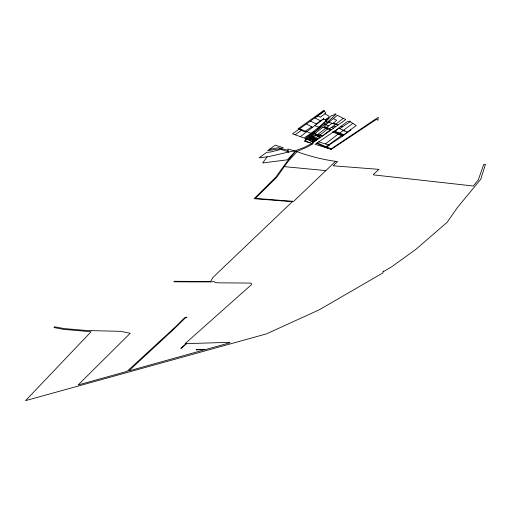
<?xml version="1.0" encoding="UTF-8"?>
<svg xmlns="http://www.w3.org/2000/svg" width="511" height="511" viewBox="0 0 511 511"><rect width="100%" height="100%" fill="white"/><g stroke="black" fill="none" stroke-linecap="round" stroke-linejoin="round"><path stroke-width="0.77" d="M327.953 118.411L329.161 116.284L324.913 113.768L320.352 117.198L317.65 115.831L314.75 117.926L320.889 120.954L323.878 118.609L316.13 123.886L310.394 121.069L292.496 133.831L304.128 138.002C312.604 132.323 321.221 126.045 327.953 118.411L327.474 118.137L325.405 119.715L323.393 119.025M284.269 166.631L277.071 176.927L255.366 198.389L293.659 201.36L335.599 161.31L337.579 161.585L333.146 165.807L378.97 169.352L373.726 174.072L373.4 174.877L473.352 186.004L478.277 179.885L483.751 164.401L485.45 164.344L480.736 179.272L457.543 207.377L447.182 222.253L415.686 249.528L391.42 266.966L383.276 271.737L383.256 270.996L382.873 272.931L319.196 309.826L266.448 333.881L25.55 400.643L91.073 331.767L63.198 329.308L53.981 327.538L54.664 326.791L64.38 328.611L87.042 330.547L120.59 331.332L130.228 333.268L78.189 384.917L126.99 371.42L176.487 325.948L184.592 317.797L186.598 317.063L186.924 317.305L185.103 318.136L173.97 329.027L128.785 370.922L202.944 350.246L203.25 349.626L196.071 349.863L196.352 349.62L204.164 349.358L203.921 350.022L229.995 342.747L229.509 342.332L186.636 343.622L180.83 348.464L186.189 343.648L185.071 343.679L251.374 284.729L251.527 283.516L250.499 283.075L217.488 282.819L215.399 282.481L213.362 281.446L211.503 281.919L188.08 281.874L174.027 281.791L174.047 281.299L210.602 281.484L212.972 277.416L292.324 201.724L254.171 198.677L275.627 177.368L286.288 162.581L296.437 150.311L303.809 147.564L312.112 143.412L313.198 143.738L306.434 147.385L297.466 151.269L289.117 160.179L284.269 166.631L325.839 170.61M314.546 132.317L328.541 121.228L336.078 114.189L335.305 113.71L332.725 115.639L331.62 115.409C324.683 123.496 315.964 129.781 309.187 138.021L309.794 138.309L307.801 139.631M267.164 156.813L262.648 162.971L287.546 159.777L295.697 150.802C286.154 152.118 276.77 155.159 267.164 156.813L259.103 157.861L266.697 152.329L270.517 152.01L282.902 148.925L287.719 150.279L288.255 152.169L287.853 149.008L294.413 150.86M312.7 133.665L314.348 131.589L304.754 138.756L306.006 139.458L308.682 137.759L312.7 133.665L311.889 133.448M309.187 138.021L323.061 127.118L327.666 128.932L319.63 135.211L318.436 134.872M300.347 136.648L320.889 120.954M333.338 118.686L337.286 115.301L345.755 119.561L322.639 135.894L319.918 134.891M334.558 131.103L343.814 134.661L356.218 125.546L349.383 121.145L347.391 121.554L336.097 130.088L315.121 144.313L331.371 149.289L376.524 119.319L377.936 120.27L378.274 117.275L331.198 148.873L317.107 142.914M328.541 121.228L329.601 121.675L328.745 122.391L332.929 123.445L336.743 120.226L333.236 118.641L324.159 126.249L329.423 128.689L333.523 126.032L343.29 118.296M335.784 124.116L335.459 124.39L332.929 123.445L333.281 123.145L338.071 125.016M324.913 113.768L325.801 113.052L323.833 110.357L298.156 128.759L304.486 131.812L311.672 126.913L312.419 127.348L306.44 123.924M305.744 139.311L312.547 133.818M322.639 135.894L329.078 130.803L329.525 131.04M318.621 141.847L325.392 143.904L338.876 133.537L343.596 135.402L350.948 129.82L350.386 129.762M326.625 127.418L331.952 123.336M325.871 128.21L317.523 134.597L314.75 133.761L322.415 136.047L311.863 143.342L304.371 141.215L307.264 139.356L313.237 142.428M352.839 123.368L339.898 132.956M310.394 121.069L324.313 111.034L317.65 115.831M334.89 131.218L339.036 128.255M326.044 146.727L341.508 135.6M269.431 149.378L275.314 145.143L283.158 147.717L279.134 148.931L267.598 150.649L269.431 149.378L278.361 147.679L280.929 148.388M311.142 133.32L302.014 129.883L295.128 134.776M326.836 147.04L329.633 145.047L329.301 144.856L343.596 135.402L333.44 131.384L332.648 131.947L342.606 136.054M339.815 128.612L350.182 121.656M310.247 138.538L312.585 136.986M309.577 139.886L311.097 138.871L310.049 138.334M309.615 139.905L313.384 137.402M311.844 139.369L314.182 137.817M317.472 136.201L318.41 135.581M312.636 139.784L314.974 138.232M312.01 141.138L315.766 138.647M312.125 141.202L313.645 140.193L314.674 140.729M314.227 140.608L316.558 139.062M335.599 161.31C321.975 159.496 308.593 155.919 295.716 151.224M342.983 130.72L344.963 130.988L347.308 132.094M319.337 127.373L320.467 127.629M304.888 140.883L310.266 142.888M325.392 143.904L328.662 144.881M331.371 149.289L326.593 147.781L316.539 143.316M281.318 149.506L288.21 151.818M333.523 126.032L335.625 126.754M314.923 125.674L318.723 127.118M340.901 126.128L342.625 126.792M323.061 127.118L330.745 130.177M299.567 128.823L302.014 129.883M331.537 127.309L333.542 128.204M344.963 130.988L338.652 128.076M323.559 123.566L328.547 125.942M316.13 123.886L316.667 124.16M313.396 136.105L318.014 138.526M329.423 128.689L331.39 129.73M326.274 121.292L327.2 122.257M325.405 119.715L326.082 120.653M311.787 136.565L309.442 138.123L315.012 141.017L317.344 139.477L311.787 136.565M315.338 134.815L308.529 139.343L313.16 141.732L319.937 137.255L315.338 134.815M316.507 134.572L315.568 135.198L319.369 137.204L320.308 136.584L316.507 134.572"/></g></svg>
